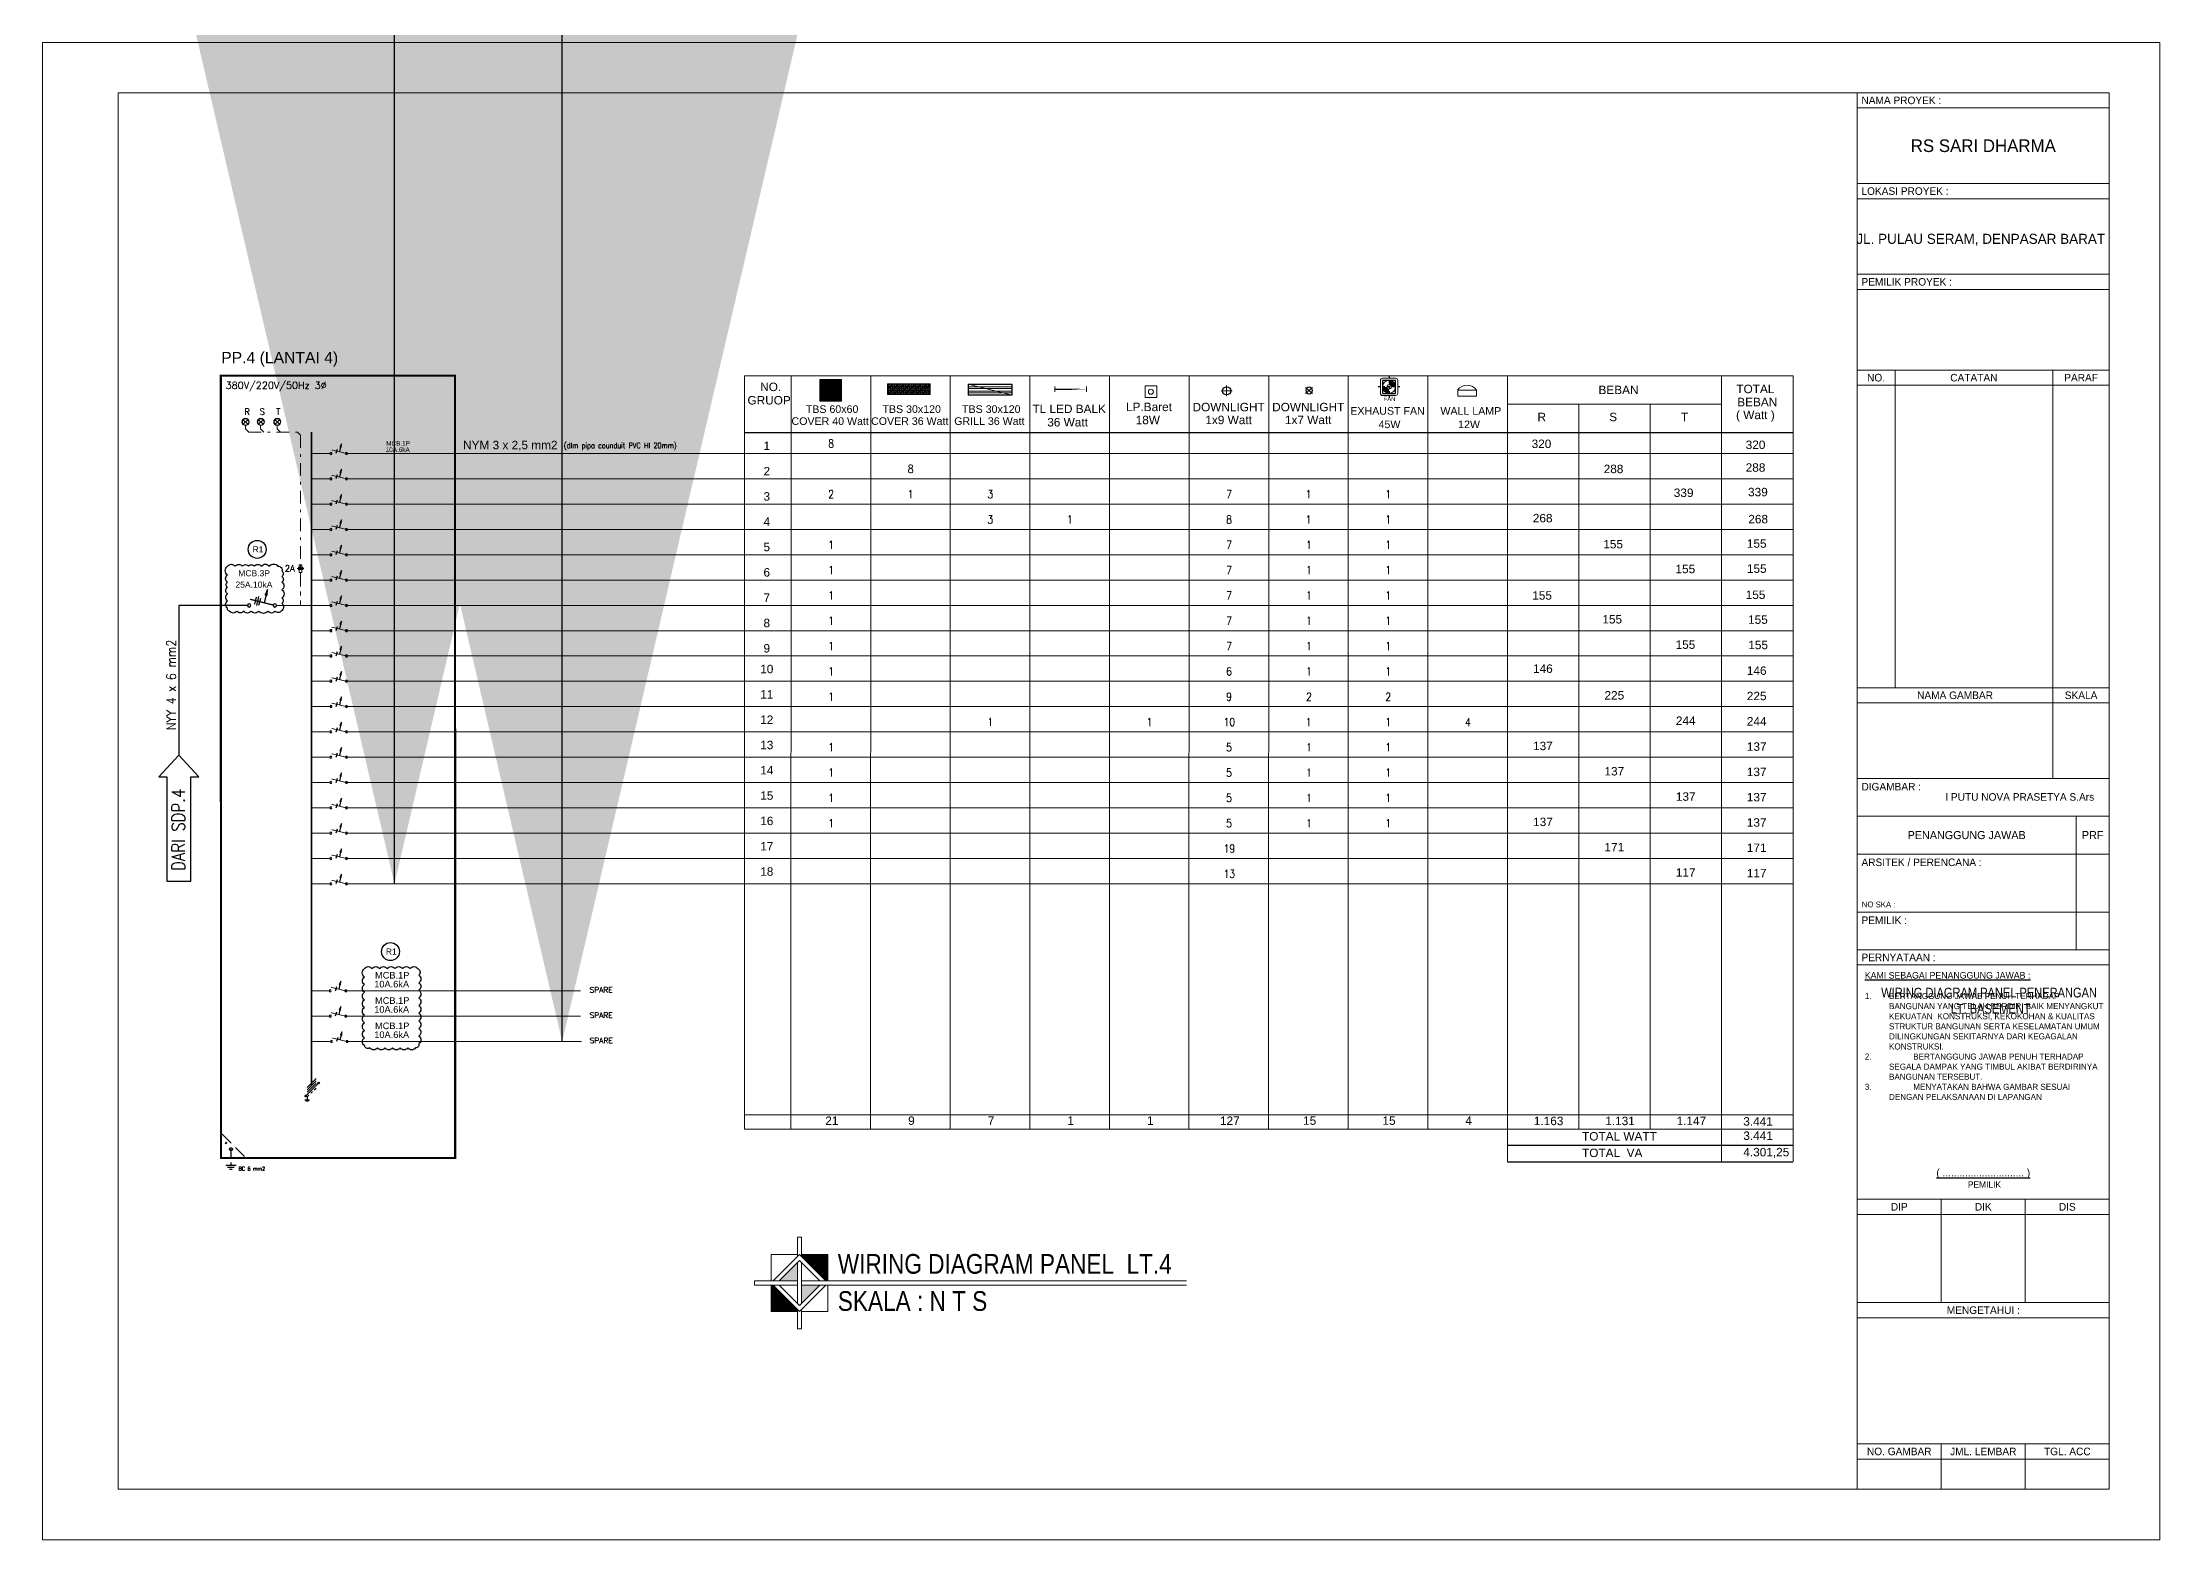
# Model space of a CAD drawing. Header units: inches. Extents: x 31310 to 32350, y 3900 to 5049.
# Drawn here: x 31432 to 31516, y 4681.2 to 4740.6 of the extents above; entities that cross this region are included whole.
import ezdxf
from ezdxf.enums import TextEntityAlignment as Align

# ---------------------------------------------------------------- set-up
doc = ezdxf.new("R2010")
doc.units = ezdxf.units.IN
doc.header["$MEASUREMENT"] = 0
for name, pattern in [('DASHDOT', [1, 0.5, -0.25, 0, -0.25]), ('DASHDOT2', [0.5, 0.25, -0.125, 0, -0.125]), ('HIDDEN', [0.375, 0.25, -0.125]), ('PHANTOM', [2.5, 1.25, -0.25, 0.25, -0.25, 0.25, -0.25])]:
    doc.linetypes.add(name, pattern=pattern)
doc.layers.add('-KLAMP', color=7, linetype='HIDDEN', lineweight=30, true_color=0x0a0aff)
doc.layers.add('-LAMP', color=7, linetype='Continuous', lineweight=18, true_color=0xff0a0a)
for name, color, linetype in [('-LINE', 1, 'Continuous'), ('-TXT', 7, 'Continuous'), ('BANTU', 7, 'Continuous'), ('COMP', 9, 'Continuous'), ('dg', 8, 'Continuous'), ('DIM', 1, 'Continuous'), ('KBL1', 4, 'Continuous'), ('KBL2', 200, 'Continuous'), ('LL', 6, 'Continuous'), ('PNL', 5, 'Continuous'), ('TEXTKOP', 7, 'Continuous'), ('TXT-ME', 7, 'Continuous')]:
    doc.layers.add(name, color=color, linetype=linetype)
for name, color, linetype, lineweight in [('A-FURN-EQPM', 177, 'Continuous', 0), ('garis elektrikal', 7, 'DASHDOT2', 25), ('Garis tebal', 30, 'Continuous', 0), ('US 0 Sanitair', 9, 'Continuous', 0), ('US-Elevation', 9, 'Continuous', 5), ('US-Text', 42, 'Continuous', 5)]:
    doc.layers.add(name, color=color, linetype=linetype, lineweight=lineweight)
doc.layers.add('KB FRC', color=7, linetype='Continuous', true_color=0xf2180d)
doc.layers.add('LAMPU', color=7, linetype='Continuous', true_color=0xff05ff)
doc.styles.add('1 100', font='GOTHIC.TTF')
doc.styles.add('1 200', font='GOTHIC.TTF', dxfattribs={"height": 300})
doc.styles.add('Arial Narrow', font='ARIALN.TTF')
doc.styles.add('Grap', font='')
doc.styles.add('HF-SM', font='SIMPLEX.SHX', dxfattribs={"width": 0.9, "height": 2.5})
doc.styles.add('RS', font='ROMANS.SHX', dxfattribs={"width": 0.8})
doc.styles.add('S4', font='arial.ttf', dxfattribs={"height": 2.7})
doc.styles.add('SAS2', font='arial.ttf', dxfattribs={"height": 4})
doc.styles.add('TXT', font='romans.shx', dxfattribs={"width": 0.85, "height": 0.25})
doc.styles.get('Grap').set_extended_font_data('Graphite Light')
doc.dimstyles.new('dim200', dxfattribs={"dimscale": 2, "dimtxt": 0.17, "dimasz": 0.12, "dimexe": 0.15, "dimexo": 0.1, "dimgap": 0.06, "dimtad": 1, "dimdec": 1, "dimlfac": 100, "dimzin": 12, "dimdsep": 46, "dimtxsty": 'Grap', "dimblk": 'ar1', "dimcen": 0.09, "dimclrd": 243, "dimclre": 243, "dimclrt": 256, "dimadec": 0, "dimazin": 0, "dimtfac": 1, "dimtdec": 1, "dimtix": 1, "dimtmove": 0, "dimatfit": 3, "dimldrblk": 'ar2', "dimfxl": 1, "dimtolj": 1, "dimtzin": 0, "dimarcsym": 0})

# ---------------------------------------------------------------- blocks, each defined once
blk = doc.blocks.new('A$C5E321F3B')
at = {"layer": 'BANTU'}
for p, q in [((0.65, 3.89), (3.08, 6.32)), ((0, 0.54), (1.29, 0.54)), ((0.22, 0.36), (1.08, 0.36)), ((0.37, 1.68), (3.66, 4.97)), ((0.43, 0.18), (0.86, 0.18)), ((0.65, 3.25), (3.08, 5.68)), ((0.65, 2.6), (3.08, 5.03)), ((0.65, 0.18), (0.65, 0))]:
    blk.add_line(p, q, dxfattribs=at)
at = {"layer": 'BANTU', "linetype": 'HIDDEN'}
for q in [(3.08, 3.74), (0.65, 0.54)]:
    blk.add_line((0.65, 1.31), q, dxfattribs=at)
at = {"layer": 'BANTU'}
for centre in [(0.22, 1.53), (3.81, 5.12)]:
    blk.add_circle(centre, 0.215, dxfattribs=at)
blk = doc.blocks.new('-DL PLC 2x11W')
at = {"layer": '-LAMP'}
for p, q in [((-0.168, 0), (0.168, 0)), ((0, 0.168), (0, -0.168))]:
    blk.add_line(p, q, dxfattribs=at)
at = {"layer": 'LAMPU', "lineweight": 30}
blk.add_circle((0, 0), 0.128, dxfattribs=at)
blk = doc.blocks.new('-DL PLC 1x11W')
at = {"layer": '-LAMP'}
for p, q in [((0.108, 0.096), (-0.108, -0.095)), ((-0.108, 0.095), (0.108, -0.096))]:
    blk.add_line(p, q, dxfattribs=at)
at = {"layer": 'LAMPU', "lineweight": 30}
blk.add_circle((0, 0), 0.104, dxfattribs=at)
blk = doc.blocks.new('-BARET 18W')
at = {"layer": '-LAMP', "ltscale": 0.5}
blk.add_lwpolyline([(-0.18, 0.18), (0.18, 0.18), (0.18, -0.18), (-0.18, -0.18)], close=True, dxfattribs=at)
blk.add_circle((0, 0), 0.0768, dxfattribs=at)
blk = doc.blocks.new('fann')
at = {"layer": 'garis elektrikal'}
h = blk.add_hatch(color=251, dxfattribs=at)
h.paths.add_polyline_path([(86746, 557120), (86821, 557120, 0.414214), (86708, 557232), (86708, 557157, -0.414214)])
h.paths.add_polyline_path([(86671, 557120), (86596, 557120, 0.414214), (86708, 557007), (86708, 557082, -0.414214)])
for p, q in [((86896, 557120), (86521, 557120)), ((86708, 557307), (86708, 556932))]:
    blk.add_line(p, q, dxfattribs=at)
at = {"layer": 'Garis tebal', "color": 3}
blk.add_lwpolyline([(86596, 556970), (86821, 556970, 0.414214), (86858, 557007), (86858, 557232, 0.414214), (86821, 557270), (86596, 557270, 0.414214), (86558, 557232), (86558, 557007, 0.414214)], format="xyb", close=True, dxfattribs=at)
at = {"layer": 'Garis tebal', "color": 251, "lineweight": -2}
blk.add_lwpolyline([(86596, 557007), (86821, 557007), (86821, 557232), (86596, 557232)], close=True, dxfattribs=at)
at = {"layer": 'Garis tebal', "color": 1}
for radius in [112, 37.5]:
    blk.add_circle((86708, 557120), radius, dxfattribs=at)
at = {"insert": (86616, 556950), "char_height": 75, "width": 84.59, "attachment_point": 1, "style": 'RS'}
blk.add_mtext('{\\fBankGothic Lt BT|b0|i0|c0|p34;\\C3;FAN}', dxfattribs=at)
blk = doc.blocks.new('-TL 1x36W BALK')
at = {"layer": '-LAMP', "ltscale": 0.5}
for p, q in [((-0.48, -0.08), (-0.48, 0.08)), ((0.48, -0.08), (0.48, 0.08))]:
    blk.add_line(p, q, dxfattribs=at)
at = {"layer": '-LAMP', "ltscale": 0.5, "const_width": 0.04}
blk.add_lwpolyline([(0.48, 0), (-0.48, 0)], close=True, dxfattribs=at)
blk = doc.blocks.new('ar1')
at = {"color": 251, "ltscale": 0.13}
for p, q in [((0, 1.05949), (0, -1.05949)), ((1.05949, 0), (-1.05949, 0))]:
    blk.add_line(p, q, dxfattribs=at)
at = {"color": 5, "ltscale": 0.13}
blk.add_line((-0.50051, -0.50051), (0.50051, 0.50051), dxfattribs=at)
blk = doc.blocks.new('ar2')
at = {"layer": 'dg', "color": 251, "ltscale": 0.13}
for points in [[(-0.91175, 0), (-1.07564, 0.25133), (0, 0)], [(-0.91175, 0), (-1.07564, -0.25133), (0, 0)]]:
    blk.add_solid(points, dxfattribs=at)
at = {"layer": 'DIM', "color": 251, "ltscale": 0.13}
blk.add_line((0, 0), (-1.29079, 0), dxfattribs=at)
blk = doc.blocks.new('_ClosedBlank')
at = {"color": 0, "linetype": 'ByBlock', "lineweight": -2}
for p, q in [((-1, 0.17), (0, 0)), ((-1, 0.17), (-1, -0.17)), ((0, 0), (-1, -0.17))]:
    blk.add_line(p, q, dxfattribs=at)
blk = doc.blocks.new('-mcb1p')
at = {"layer": '-LINE', "color": 7}
blk.add_line((0.52, 0.01), (0.46, 0.22), dxfattribs=at)
at = {"layer": '-LINE', "color": 2, "const_width": 0.04}
blk.add_lwpolyline([(0.05, 0.01), (0.76, 0.18)], dxfattribs=at)
at = {"layer": '-LINE', "color": 7}
blk.add_lwpolyline([(0.3, 0.32), (0.36, 0.09)], dxfattribs=at)
at = {"layer": '-LINE', "color": 2}
for centre in [(0, 0), (0.79, 0)]:
    blk.add_circle(centre, 0.05, dxfattribs=at)
at = {"layer": '-LINE', "color": 7, "xscale": 0.1800000000000017, "yscale": 0.1800000000000017, "zscale": 0.1800000000000017, "rotation": 103.89650610379}
blk.add_blockref('_ClosedBlank', (0.26, 0.49), dxfattribs=at)
blk = doc.blocks.new('-mcb3p')
at = {"layer": '-LINE', "color": 7}
for p, q in [((0.485, 0.007), (0.434, 0.215)), ((0.556, -0.004), (0.487, 0.275)), ((0.614, 0.038), (0.563, 0.247))]:
    blk.add_line(p, q, dxfattribs=at)
at = {"layer": '-LINE', "color": 2, "const_width": 0.04}
blk.add_lwpolyline([(0.049, 0.01), (0.755, 0.185)], dxfattribs=at)
at = {"layer": '-LINE', "color": 7}
blk.add_lwpolyline([(0.269, 0.31), (0.326, 0.079)], dxfattribs=at)
at = {"layer": '-LINE', "color": 2}
for centre in [(0, 0), (0.787, 0)]:
    blk.add_circle(centre, 0.05, dxfattribs=at)
at = {"layer": '-LINE', "color": 7, "xscale": 0.1800000000000017, "yscale": 0.1800000000000017, "zscale": 0.1800000000000017, "rotation": 103.8965061037899}
blk.add_blockref('_ClosedBlank', (0.226, 0.485), dxfattribs=at)
blk = doc.blocks.new('REGWH')
at = {"layer": '-KLAMP', "linetype": 'ByBlock'}
h = blk.add_hatch(dxfattribs=at)
h.set_pattern_fill('ANSI31', color=256, scale=0.3)
h.set_pattern_definition([(45, (-63.111977, -965.23732), (-0.0265165043, 0.0265165043), [])])
h.paths.add_polyline_path([(-0.812, 0.998), (0.37, 0.998), (0.37, 0.717), (-0.812, 0.717)])
at = {"layer": '-LAMP'}
for p, q in [((-0.821, 1.008), (0.379, 1.008)), ((-0.821, 1.008), (-0.821, 0.708)), ((-0.821, 0.708), (0.379, 0.708)), ((-0.812, 0.998), (0.37, 0.998)), ((-0.812, 0.717), (-0.812, 0.998)), ((-0.812, 0.934), (0.37, 0.934)), ((-0.812, 0.887), (0.37, 0.887)), ((-0.812, 0.82), (0.37, 0.82)), ((-0.812, 0.773), (0.37, 0.773)), ((0.37, 0.717), (-0.812, 0.717)), ((0.37, 0.998), (0.37, 0.717)), ((0.379, 1.008), (0.379, 0.708))]:
    blk.add_line(p, q, dxfattribs=at)
blk = doc.blocks.new('TEHHW')
at = {"layer": '-LAMP'}
for p, q in [((-0.87, 0.535, 0), (0.33, 0.535, 0)), ((-0.87, 0.535, 0), (-0.87, 0.235, 0)), ((-0.87, 0.235, 0), (0.33, 0.235, 0)), ((-0.861, 0.526, 0), (0.32, 0.526, 0)), ((-0.861, 0.245, 0), (-0.861, 0.526, 0)), ((-0.861, 0.462, 0), (0.32, 0.462, 0)), ((-0.861, 0.415, 0), (0.32, 0.415, 0)), ((-0.861, 0.348, 0), (0.32, 0.348, 0)), ((-0.861, 0.301, 0), (0.32, 0.301, 0)), ((0.32, 0.245, 0), (-0.861, 0.245, 0)), ((0.32, 0.526, 0), (0.32, 0.245, 0)), ((0.33, 0.535, 0), (0.33, 0.235, 0))]:
    blk.add_line(p, q, dxfattribs=at)
blk.add_line((-0.87, 0.535, 0), (0.33, 0.235, 0))
blk = doc.blocks.new('LED PANEL')
at = {"layer": '-LAMP', "ltscale": 0.02}
h = blk.add_hatch(dxfattribs=at)
h.set_pattern_fill('ANSI31', color=256, scale=146.341125, style=0)
h.set_pattern_definition([(45, (-4744.29, 79197.612), (-12.93485, 12.93485), [])])
h.paths.add_polyline_path([(-4164, 79778), (-4744, 79778), (-4744, 79198), (-4164, 79198)])
at = {"layer": '-LAMP'}
for p, q in [((-4754, 79788), (-4154, 79788)), ((-4754, 79788), (-4754, 79188)), ((-4154, 79788), (-4154, 79188)), ((-4754, 79188), (-4154, 79188))]:
    blk.add_line(p, q, dxfattribs=at)
blk.add_lwpolyline([(-4744, 79778), (-4164, 79778), (-4164, 79198), (-4744, 79198)], close=True, dxfattribs=at)
at = {"color": 1}
blk.add_line((-4754, 79788), (-4154, 79188), dxfattribs=at)
blk = doc.blocks.new('EGSEHS')
at = {"layer": '-LAMP'}
for p, q in [((-0.432, 0.347), (-0.432, 0.23)), ((-0.08, 0.345), (-0.432, 0.347)), ((-0.432, 0.23), (-0.08, 0.23)), ((-0.08, 0.23), (-0.08, 0.345))]:
    blk.add_line(p, q, dxfattribs=at)
blk.add_arc((-0.256, 0.348), 0.212, 213.6098, 326.3902, dxfattribs=at)
blk = doc.blocks.new('erthrhhrthre')
for p, q in [((-229.5, 130.04), (-229.5, 40.94)), ((-103.5, 130.04), (-229.5, 130.04)), ((-103.5, 40.94), (-103.5, 130.04)), ((-121.5, 121.64), (-106.5, 121.64)), ((-121.5, 116.24), (-106.5, 116.24)), ((-121.5, 110.54), (-106.5, 110.54)), ((-121.5, 91.64), (-106.5, 91.64)), ((-121.5, 86.24), (-106.5, 86.24)), ((-121.5, 83.99), (-106.5, 83.99)), ((-121.5, 76.04), (-106.5, 76.04)), ((-121.5, 61.2), (-106.5, 61.2)), ((-121.5, 55.05), (-106.5, 55.05)), ((-121.5, 46.64), (-106.5, 46.64)), ((-229.5, 40.94), (-103.5, 40.94))]:
    blk.add_line(p, q)
at = {"color": 5}
for p, q in [((-225, 127.04), (-225, 43.94)), ((-106.5, 127.04), (-225, 127.04)), ((-121.5, 43.94), (-121.5, 127.04)), ((-106.5, 43.94), (-106.5, 127.04)), ((-225, 43.94), (-106.5, 43.94))]:
    blk.add_line(p, q, dxfattribs=at)
at = {"ltscale": 8}
for p, q in [((-121.5, 126.14), (-106.5, 126.14)), ((-121.5, 120.74), (-106.5, 120.74)), ((-121.5, 115.34), (-106.5, 115.34)), ((-121.5, 109.64), (-106.5, 109.64)), ((-119.25, 91.64), (-119.25, 110.54)), ((-109.86, 86.24), (-109.86, 110.54)), ((-121.5, 90.74), (-106.5, 90.74)), ((-108.47, 83.99), (-108.47, 76.04)), ((-121.5, 81.74), (-106.5, 81.74)), ((-121.5, 78.29), (-106.5, 78.29)), ((-121.5, 75.14), (-106.5, 75.14)), ((-116.5, 61.2), (-116.5, 55.05)), ((-111.5, 61.2), (-111.5, 55.05)), ((-121.5, 60.3), (-106.5, 60.3)), ((-121.5, 54.15), (-106.5, 54.15)), ((-121.5, 45.74), (-106.5, 45.74))]:
    blk.add_line(p, q, dxfattribs=at)
at = {"ltscale": 5}
for p, q in [((-116.5, 43.94), (-116.5, 46.64)), ((-111.5, 43.94), (-111.5, 46.64))]:
    blk.add_line(p, q, dxfattribs=at)
at = {"layer": 'A-FURN-EQPM', "color": 0, "linetype": 'ByBlock', "lineweight": -2, "ltscale": 0.25}
blk.add_lwpolyline([(-229.5, 40.94), (-103.5, 40.94), (-103.5, 130.04), (-229.5, 130.04)], close=True, dxfattribs=at)
at = {"layer": 'TEXTKOP', "style": '1 100'}
for s, height, p in [('NAMA PROYEK :', 0.45, (-121.25, 126.59)), ('LOKASI PROYEK :', 0.45, (-121.25, 121.19)), ('PEMILIK PROYEK :', 0.45, (-121.25, 115.79)), ('DIGAMBAR :', 0.45, (-121.25, 85.75)), ('I PUTU NOVA PRASETYA S.Ars', 0.45, (-116.26, 85.14)), ('ARSITEK / PERENCANA :', 0.45, (-121.25, 81.25)), ('NO SKA :', 0.346, (-121.23, 78.74)), ('PEMILIK :', 0.45, (-121.25, 77.8)), ('PERNYATAAN :', 0.45, (-121.25, 75.59))]:
    blk.add_text(s, height=height, dxfattribs=at).set_placement(p, align=Align.MIDDLE_LEFT)
at = {"layer": 'TEXTKOP', "style": '1 100', "oblique": 0}
for s, height, p in [('RS SARI DHARMA', 0.75, (-114, 123.89)), ('JL. PULAU SERAM, DENPASAR BARAT ', 0.6, (-114.04, 118.35))]:
    blk.add_text(s, height=height, rotation=359.9915, dxfattribs=at).set_placement(p, align=Align.MIDDLE_CENTER)
at = {"layer": 'TEXTKOP', "style": '1 100'}
for s, height, p in [('NO.', 0.45, (-120.38, 110.09)), ('CATATAN', 0.45, (-114.56, 110.09)), ('PARAF', 0.45, (-108.18, 110.09)), ('NAMA GAMBAR', 0.45, (-115.68, 91.19)), ('SKALA', 0.45, (-108.18, 91.19)), ('PENANGGUNG JAWAB', 0.48, (-114.99, 82.87)), ('PRF', 0.48, (-107.49, 82.87)), ('MENGETAHUI :', 0.45, (-114, 54.6)), ('NO. GAMBAR', 0.45, (-119, 46.19)), ('JML. LEMBAR', 0.45, (-114, 46.19)), ('TGL. ACC', 0.45, (-109, 46.19))]:
    blk.add_text(s, height=height, dxfattribs=at).set_placement(p, align=Align.MIDDLE_CENTER)
for s, p in [('DIP', (-119, 60.75)), ('DIK', (-114, 60.75)), ('DIS', (-109, 60.75))]:
    blk.add_text(s, height=0.45, dxfattribs=at).set_placement(p, align=Align.MIDDLE)
at = {"layer": 'TEXTKOP', "ltscale": 5, "style": '1 200'}
for s, insert, char_height, width, attachment_point in [('{\\H1.083x;\\LKAMI SEBAGAI PENANGGUNG JAWAB :\\P\\H0.9234x;\\P\\pxt4;}1. ^IBERTANGGUNG JAWAB PENUH TERHADAP  ^I^IBANGUNAN YANG TELAH BERDIRI BAIK MENYANGKUT ^IKEKUATAN ^IKONSTRUKSI, KEKOKOHAN & KUALITAS ^ISTRUKTUR BANGUNAN SERTA KESELAMATAN UMUM ^IDILINGKUNGAN SEKITARNYA DARI KEGAGALAN ^IKONSTRUKSI.\\P\\pi-4,l4,t8;2.^IBERTANGGUNG JAWAB PENUH TERHADAP SEGALA DAMPAK YANG TIMBUL AKIBAT BERDIRINYA BANGUNAN TERSEBUT.\\P3.^IMENYATAKAN BAHWA GAMBAR SESUAI DENGAN PELAKSANAAN DI LAPANGAN', (-121.05, 74.72), 0.36, 14.2351, 1), ('{\\L( ............................. )\\P\\H0.8333x;\\l PEMILIK}', (-114, 63.01), 0.45, 15, 2)]:
    blk.add_mtext(s, dxfattribs=dict(at, insert=insert, char_height=char_height, width=width, attachment_point=attachment_point))

msp = doc.modelspace()

# ---------------------------------------------------------------- hatches: boundary and pattern name
at = {"layer": 'US-Text', "ltscale": 5}
for points in [[(31462.124, 4692.532), (31462.124, 4692.447), (31463.084, 4691.488), (31463.169, 4691.488), (31463.169, 4692.532)], [(31460.995, 4691.317), (31460.909, 4691.317), (31460.909, 4690.273), (31461.954, 4690.273), (31461.954, 4690.358)]]:
    msp.add_hatch(color=256, dxfattribs=at).paths.add_polyline_path(points)
h = msp.add_hatch(color=256, dxfattribs=at)
h.paths.add_polyline_path([(31461.954, 4691.488), (31461.954, 4692.206), (31461.236, 4691.488)])
h.paths.add_polyline_path([(31462.843, 4691.317), (31462.124, 4691.317), (31462.124, 4690.599)])

# ---------------------------------------------------------------- linework, layer by layer
at = {"layer": '-LINE'}
for p, q in [((31440.18, 4718.286), (31437.415, 4718.286)), ((31437.415, 4718.286), (31437.415, 4712.342))]:
    msp.add_line(p, q, dxfattribs=at)
at = {"layer": '-LINE', "color": 8, "linetype": 'HIDDEN', "ltscale": 2}
msp.add_line((31440.021, 4696.426), (31439.088, 4697.361), dxfattribs=at)
at = {"layer": '-LINE', "color": 7, "linetype": 'DASHDOT', "ltscale": 0.7}
msp.add_line((31439.484, 4696.711), (31439.484, 4696.075), dxfattribs=at)
at = {"layer": '-LINE', "color": 7}
for p, q in [((31439.285, 4696.075), (31439.683, 4696.075)), ((31439.34, 4695.998), (31439.615, 4695.998)), ((31439.427, 4695.919), (31439.535, 4695.919))]:
    msp.add_line(p, q, dxfattribs=at)
at = {"layer": '-LINE', "color": 7, "linetype": 'DASHDOT', "ltscale": 0.7}
msp.add_circle((31439.484, 4696.711), 0.0559, dxfattribs=at)
at = {"layer": 'BANTU', "linetype": 'Continuous', "lineweight": 0}
for p, q in [((31459.863, 4727.395), (31459.859, 4697.5)), ((31501.46, 4727.389), (31459.863, 4727.395)), ((31461.705, 4727.395), (31461.701, 4697.5)), ((31464.863, 4727.394), (31464.859, 4697.5)), ((31468.021, 4727.395), (31468.016, 4697.5)), ((31471.178, 4727.395), (31471.174, 4697.5)), ((31474.336, 4727.395), (31474.332, 4697.5)), ((31477.494, 4727.394), (31477.49, 4697.5)), ((31480.652, 4727.395), (31480.647, 4697.5)), ((31480.652, 4727.395), (31480.647, 4697.5)), ((31483.809, 4727.395), (31483.805, 4697.5)), ((31486.967, 4727.394), (31486.963, 4697.5)), ((31490.125, 4727.394), (31490.121, 4696.206)), ((31490.125, 4727.394), (31490.121, 4696.206)), ((31490.125, 4727.394), (31490.121, 4696.869)), ((31490.125, 4727.394), (31490.121, 4696.869)), ((31490.125, 4727.393), (31490.121, 4696.869)), ((31490.125, 4727.392), (31490.121, 4696.869)), ((31490.125, 4727.394), (31490.125, 4696.206)), ((31490.125, 4727.393), (31490.125, 4696.206)), ((31498.622, 4727.395), (31498.618, 4696.206)), ((31501.46, 4727.395), (31501.454, 4696.206)), ((31492.959, 4726.265), (31492.959, 4697.5)), ((31495.791, 4726.265), (31495.791, 4697.5)), ((31442.683, 4724.312), (31443.414, 4724.312)), ((31444.019, 4724.312), (31459.863, 4724.312)), ((31459.863, 4724.312), (31501.46, 4724.312)), ((31442.683, 4723.308), (31443.414, 4723.308)), ((31444.019, 4723.308), (31459.863, 4723.308)), ((31459.863, 4723.308), (31501.459, 4723.307)), ((31442.683, 4722.303), (31443.414, 4722.303)), ((31444.019, 4722.303), (31459.863, 4722.303)), ((31459.863, 4722.303), (31501.459, 4722.303)), ((31442.683, 4721.299), (31443.414, 4721.299)), ((31444.019, 4721.299), (31459.863, 4721.299)), ((31459.863, 4721.299), (31501.459, 4721.299)), ((31442.683, 4720.295), (31443.414, 4720.295)), ((31444.019, 4720.295), (31459.863, 4720.295)), ((31459.863, 4720.295), (31501.459, 4720.295)), ((31442.683, 4719.291), (31443.414, 4719.291)), ((31444.019, 4719.291), (31459.863, 4719.291)), ((31459.863, 4719.291), (31501.459, 4719.29)), ((31442.683, 4718.286), (31443.413, 4718.286)), ((31444.019, 4718.286), (31459.863, 4718.286)), ((31459.863, 4718.286), (31501.458, 4718.286)), ((31442.683, 4717.282), (31443.413, 4717.282)), ((31444.019, 4717.282), (31459.863, 4717.282)), ((31459.863, 4717.282), (31501.458, 4717.282)), ((31442.683, 4716.278), (31443.413, 4716.278)), ((31444.019, 4716.278), (31459.863, 4716.278)), ((31459.863, 4716.278), (31501.458, 4716.278)), ((31442.683, 4715.274), (31443.413, 4715.274)), ((31444.019, 4715.274), (31459.863, 4715.274)), ((31459.863, 4715.274), (31501.458, 4715.273)), ((31442.684, 4714.269), (31443.415, 4714.269)), ((31444.02, 4714.269), (31459.864, 4714.269)), ((31459.864, 4714.269), (31501.458, 4714.269)), ((31442.683, 4713.265), (31443.413, 4713.265)), ((31444.019, 4713.265), (31459.862, 4713.265)), ((31459.862, 4713.265), (31501.457, 4713.265)), ((31442.683, 4712.261), (31443.413, 4712.261)), ((31444.019, 4712.261), (31459.862, 4712.261)), ((31459.862, 4712.261), (31501.457, 4712.261)), ((31442.683, 4711.257), (31443.413, 4711.257)), ((31444.019, 4711.257), (31459.862, 4711.257)), ((31459.862, 4711.257), (31501.457, 4711.256)), ((31442.683, 4710.252), (31443.413, 4710.252)), ((31444.019, 4710.252), (31459.862, 4710.252)), ((31459.862, 4710.252), (31501.457, 4710.252)), ((31442.683, 4709.248), (31443.413, 4709.248)), ((31444.019, 4709.248), (31459.862, 4709.248)), ((31459.862, 4709.248), (31501.456, 4709.248)), ((31442.683, 4708.244), (31443.413, 4708.244)), ((31444.019, 4708.244), (31459.862, 4708.244)), ((31459.862, 4708.244), (31501.456, 4708.244)), ((31442.683, 4707.24), (31443.413, 4707.24)), ((31444.019, 4707.24), (31459.862, 4707.24)), ((31459.862, 4707.24), (31501.456, 4707.24)), ((31443.992, 4702.992), (31453.348, 4702.992)), ((31443.992, 4701.988), (31453.348, 4701.988)), ((31444.04, 4700.984), (31453.396, 4700.984)), ((31501.451, 4697.5), (31459.858, 4697.5))]:
    msp.add_line(p, q, dxfattribs=at)
at = {"layer": 'BANTU', "color": 4, "linetype": 'Continuous', "lineweight": 0}
msp.add_line((31439.319, 4696.991), (31439.259, 4696.931), dxfattribs=at)
at = {"layer": 'BANTU', "linetype": 'Continuous', "lineweight": 0}
for points in [[(31490.127, 4726.265), (31498.622, 4726.265)], [(31501.452, 4698.073), (31459.853, 4698.073)]]:
    msp.add_lwpolyline(points, dxfattribs=at)
at = {"layer": 'BANTU', "linetype": 'Continuous', "lineweight": 0, "const_width": 0.0513}
for points in [[(31459.863, 4725.141), (31501.46, 4725.14)], [(31490.121, 4696.869), (31501.456, 4696.869)], [(31490.121, 4696.206), (31501.456, 4696.206)]]:
    msp.add_lwpolyline(points, dxfattribs=at)
at = {"layer": 'BANTU', "color": 4, "linetype": 'Continuous', "lineweight": 0}
msp.add_circle((31439.291, 4696.963), 0.0233, dxfattribs=at)
at = {"layer": 'COMP', "color": 9, "lineweight": 0}
for p, q in [((31442.301, 4719.894), (31442.188, 4719.894)), ((31442.188, 4719.894), (31442.188, 4719.589)), ((31442.188, 4719.589), (31442.301, 4719.589)), ((31442.301, 4719.894), (31442.301, 4719.589))]:
    msp.add_line(p, q, dxfattribs=at)
for points in [[(31442.379, 4719.748), (31442.11, 4719.748)], [(31442.144, 4719.782), (31442.345, 4719.782)], [(31442.144, 4719.715), (31442.345, 4719.715)]]:
    msp.add_lwpolyline(points, dxfattribs=at)
at = {"layer": 'KB FRC', "color": 2, "elevation": 0}
for points in [[(31439.346, 4719.838, -0.520567), (31439.653, 4719.838, -0.520567), (31439.934, 4719.838, -0.520567), (31440.183, 4719.838, -0.520567), (31440.408, 4719.838, -0.520567), (31440.684, 4719.838, -0.520567), (31441.007, 4719.838, -0.520567), (31441.348, 4719.838, -0.520567), (31441.506, 4719.644, -0.520567), (31441.506, 4719.431, -0.520567), (31441.506, 4719.213, -0.520567), (31441.506, 4718.908, -0.520567), (31441.506, 4718.575, -0.520567), (31441.506, 4718.37, -0.520567), (31441.473, 4718.058, -0.520567), (31441.243, 4718.058, -0.520567), (31440.941, 4718.058, -0.520567), (31440.594, 4718.058, -0.520567), (31440.286, 4718.058, -0.520567), (31439.986, 4718.058, -0.520567), (31439.717, 4718.058, -0.520567), (31439.429, 4718.058, -0.520567), (31439.346, 4718.178, -0.520567), (31439.346, 4718.469, -0.520567), (31439.346, 4718.743, -0.520567), (31439.346, 4719.002, -0.520567), (31439.346, 4719.197, -0.520567), (31439.346, 4719.495, -0.520567)], [(31444.777, 4703.875, -0.520567), (31445.08, 4703.875, -0.520567), (31445.382, 4703.875, -0.520567), (31445.684, 4703.875, -0.520567), (31445.986, 4703.875, -0.520567), (31446.288, 4703.875, -0.520567), (31446.59, 4703.875, -0.520567), (31446.892, 4703.875, -0.520567), (31446.938, 4703.618, -0.520567), (31446.938, 4703.316, -0.520567), (31446.938, 4703.014, -0.520567), (31446.938, 4702.712, -0.520567), (31446.938, 4702.41, -0.520567), (31446.938, 4702.108, -0.520567), (31446.938, 4701.806, -0.520567), (31446.938, 4701.504, -0.520567), (31446.938, 4701.202, -0.520567), (31446.938, 4700.899, -0.520567), (31446.802, 4700.732, -0.520567), (31446.5, 4700.732, -0.520567), (31446.198, 4700.732, -0.520567), (31445.896, 4700.732, -0.520567), (31445.594, 4700.732, -0.520567), (31445.292, 4700.732, -0.520567), (31444.99, 4700.732, -0.520567), (31444.777, 4700.822, -0.520567), (31444.777, 4701.124, -0.520567), (31444.777, 4701.426, -0.520567), (31444.777, 4701.728, -0.520567), (31444.777, 4702.03, -0.520567), (31444.777, 4702.332, -0.520567), (31444.777, 4702.634, -0.520567), (31444.777, 4702.937, -0.520567), (31444.777, 4703.239, -0.520567), (31444.777, 4703.541, -0.520567)]]:
    msp.add_lwpolyline(points, format="xyb", close=True, dxfattribs=at)
at = {"layer": 'KB FRC', "color": 2}
for centre in [(31440.523, 4720.508), (31445.812, 4704.552, 0)]:
    msp.add_circle(centre, 0.357, dxfattribs=at)
at = {"layer": 'KBL1', "color": 4, "linetype": 'DASHDOT', "lineweight": 0}
for p, q in [((31440.06, 4725.428), (31440.06, 4725.286)), ((31440.187, 4725.159), (31440.06, 4725.286)), ((31440.187, 4725.159), (31442.118, 4725.159)), ((31440.657, 4725.43), (31440.657, 4725.286)), ((31440.784, 4725.159), (31440.657, 4725.286)), ((31441.316, 4725.43), (31441.316, 4725.286)), ((31441.443, 4725.159), (31441.316, 4725.286)), ((31442.245, 4725.032), (31442.118, 4725.159)), ((31442.245, 4725.032), (31442.245, 4718.286)), ((31442.245, 4719.581), (31442.245, 4718.286))]:
    msp.add_line(p, q, dxfattribs=at)
at = {"layer": 'KBL1', "color": 4, "linetype": 'Continuous', "lineweight": 0}
for p, q in [((31442.656, 4702.992), (31443.387, 4702.992)), ((31442.656, 4701.988), (31443.387, 4701.988)), ((31442.704, 4700.984), (31443.434, 4700.984))]:
    msp.add_line(p, q, dxfattribs=at)
at = {"layer": 'KBL2', "linetype": 'Continuous', "lineweight": 0}
msp.add_line((31442.683, 4718.286), (31441.292, 4718.286), dxfattribs=at)
at = {"layer": 'KBL2', "linetype": 'Continuous', "lineweight": 0, "const_width": 0.0665}
msp.add_lwpolyline([(31442.683, 4725.159), (31442.683, 4699.25)], dxfattribs=at)
at = {"layer": 'LAMPU', "color": 9, "lineweight": 0}
for p, q in [((31439.973, 4725.475), (31440.149, 4725.651)), ((31439.973, 4725.651), (31440.149, 4725.475)), ((31440.581, 4725.476), (31440.757, 4725.652)), ((31440.581, 4725.652), (31440.757, 4725.476)), ((31441.233, 4725.476), (31441.41, 4725.652)), ((31441.233, 4725.652), (31441.41, 4725.476))]:
    msp.add_line(p, q, dxfattribs=at)
for centre, radius in [((31440.061, 4725.563), 0.144), ((31440.061, 4725.563), 0.125), ((31440.669, 4725.564), 0.144), ((31440.669, 4725.564), 0.125), ((31441.322, 4725.564), 0.144), ((31441.322, 4725.564), 0.125)]:
    msp.add_circle(centre, radius, dxfattribs=at)
at = {"layer": 'LL', "linetype": 'Continuous'}
msp.add_lwpolyline([(31437.415, 4712.342), (31436.625, 4711.481), (31436.943, 4711.481), (31436.943, 4707.351), (31437.887, 4707.351), (31437.887, 4711.481), (31438.205, 4711.481), (31437.415, 4712.342)], dxfattribs=at)
at = {"layer": 'PNL', "color": 7, "linetype": 'PHANTOM', "lineweight": 0, "ltscale": 0.9, "const_width": 0.0849}
msp.add_lwpolyline([(31439.079, 4727.395), (31448.371, 4727.395), (31448.38, 4696.36), (31439.088, 4696.36)], close=True, dxfattribs=at)
at = {"layer": 'US-Text', "ltscale": 5}
for p, q in [((31461.954, 4692.447), (31461.954, 4693.224)), ((31462.124, 4693.224), (31461.954, 4693.224)), ((31462.124, 4692.447), (31462.124, 4693.224)), ((31461.954, 4692.532), (31460.909, 4692.532)), ((31460.909, 4691.488), (31460.909, 4692.532)), ((31462.124, 4692.532), (31463.169, 4692.532)), ((31463.169, 4691.488), (31463.169, 4692.532)), ((31460.254, 4691.488), (31461.954, 4691.488)), ((31460.254, 4691.488), (31460.254, 4691.317)), ((31461.954, 4690.599), (31461.954, 4692.206)), ((31462.124, 4690.599), (31462.124, 4692.206)), ((31460.254, 4691.317), (31461.954, 4691.317)), ((31460.909, 4691.317), (31460.909, 4690.273)), ((31463.169, 4691.317), (31463.169, 4690.273)), ((31461.954, 4690.273), (31460.909, 4690.273)), ((31461.954, 4689.582), (31461.954, 4690.358)), ((31462.124, 4689.582), (31462.124, 4690.358)), ((31462.124, 4690.273), (31463.169, 4690.273)), ((31462.124, 4689.582), (31461.954, 4689.582))]:
    msp.add_line(p, q, dxfattribs=at)
for points in [[(31460.995, 4691.488), (31462.039, 4692.532), (31463.084, 4691.488)], [(31461.236, 4691.488), (31462.039, 4692.291), (31462.843, 4691.488)], [(31463.084, 4691.317), (31462.039, 4690.273), (31460.995, 4691.317)], [(31462.843, 4691.317), (31462.039, 4690.514), (31461.236, 4691.317)]]:
    msp.add_lwpolyline(points, dxfattribs=at)
at = {"layer": 'US-Text'}
msp.add_lwpolyline([(31477.398, 4691.317), (31462.124, 4691.317), (31462.124, 4691.488), (31477.398, 4691.488)], dxfattribs=at)

# ---------------------------------------------------------------- block references
at = {"layer": '-LAMP'}
for name, p, xscale, yscale, zscale in [('LED PANEL', (31469.598, 4613.936, 0), 0.001420073794218211, 0.001420073794218211, 0.001420073794218211), ('REGWH', (31466.687, 4725.656), 1.411061065500582, 1.411061065500582, 1.411061065500582), ('TEHHW', (31469.993, 4726.278, 0), 1.458820054852296, 1.458820054852296, 1.458820054852296), ('-TL 1x36W BALK', (31472.796, 4726.861, -297.758), 1.30800326667562, 1.30800326667562, 1.30800326667562), ('-BARET 18W', (31475.98, 4726.761), 1.269954958922828, 1.269954958922828, 1.269954958922828), ('-DL PLC 1x11W', (31482.255, 4726.808), -1.269954958922828, 1.269954958922828, 1.269954958922828)]:
    msp.add_blockref(name, p, dxfattribs=dict(at, xscale=xscale, yscale=yscale, zscale=zscale))
at = {"layer": '-LAMP', "rotation": 180}
for name, p, xscale, yscale, zscale in [('-DL PLC 2x11W', (31478.984, 4726.798), 1.269954958922828, 1.269954958922828, 1.269954958922828), ('EGSEHS', (31487.981, 4727.316), 2.116591597441947, 2.116591597441947, 2.116591597441947)]:
    msp.add_blockref(name, p, dxfattribs=dict(at, xscale=xscale, yscale=yscale, zscale=zscale))
at = {"layer": '-LINE', "xscale": -0.7815107439525097, "yscale": 0.7815107439525097, "zscale": 0.7815107439525097, "rotation": 3.415092209024806e-08}
for p in [(31444.068, 4724.312), (31444.068, 4723.308), (31444.068, 4722.303), (31444.068, 4721.299), (31444.068, 4720.295), (31444.068, 4719.291), (31444.068, 4718.286), (31444.068, 4717.282), (31444.068, 4716.278), (31444.068, 4715.274), (31444.069, 4714.269), (31444.067, 4713.265), (31444.067, 4712.261), (31444.067, 4711.257), (31444.067, 4710.252), (31444.067, 4709.248), (31444.067, 4708.244), (31444.067, 4707.24), (31444.041, 4702.992), (31444.042, 4701.988), (31444.089, 4700.984)]:
    msp.add_blockref('-mcb1p', p, dxfattribs=at)
at = {"layer": '-LINE', "xscale": -1.302517906587516, "yscale": 1.302517906587516, "zscale": 1.302517906587516}
msp.add_blockref('-mcb3p', (31441.227, 4718.286), dxfattribs=at)
at = {"layer": 'LAMPU', "linetype": 'Continuous', "lineweight": 0, "xscale": 0.1447033715563977, "yscale": 0.1447033715563977, "zscale": 0.1447033715563977}
msp.add_blockref('A$C5E321F3B', (31442.413, 4698.598), dxfattribs=at)
at = {"layer": 'TXT-ME', "color": 7, "xscale": 0.002285918930684854, "yscale": 0.002285918930684854, "zscale": 0.002285918930684854}
msp.add_blockref('fann', (31287.222, 3453.424), dxfattribs=at)
at = {"layer": 'US-Elevation', "color": 1, "xscale": 0.6666666666678793, "yscale": 0.6666666666678793, "zscale": 0.6666666666678793}
msp.add_blockref('erthrhhrthre', (31585.003, 4653.927), dxfattribs=at)

# ---------------------------------------------------------------- texts
at = {"layer": '-TXT', "style": 'TXT', "width": 0.85}
for s, height, p in [('(dlm pipa counduit PVC HI 20mm)', 0.22224, (31452.689, 4724.517)), ('BC 6 mm2', 0.1563, (31439.791, 4695.861))]:
    msp.add_text(s, height=height, dxfattribs=at).set_placement(p)
for s, height, p in [('8', 0.317, (31463.293, 4724.547)), ('8', 0.317, (31466.45, 4723.543)), ('2', 0.317, (31463.293, 4722.539)), ('1', 0.317, (31466.45, 4722.539)), ('3', 0.317, (31469.608, 4722.539)), ('7', 0.317, (31479.081, 4722.539)), ('1', 0.317, (31482.239, 4722.539)), ('1', 0.317, (31485.397, 4722.539)), ('3', 0.317, (31469.608, 4721.534)), ('1', 0.317, (31472.766, 4721.534)), ('8', 0.317, (31479.081, 4721.534)), ('1', 0.317, (31482.239, 4721.534)), ('1', 0.317, (31485.396, 4721.534)), ('1', 0.317, (31463.292, 4720.53)), ('7', 0.317, (31479.081, 4720.53)), ('1', 0.317, (31482.249, 4720.53)), ('1', 0.317, (31485.396, 4720.53)), ('1', 0.317, (31463.292, 4719.526)), ('7', 0.317, (31479.081, 4719.526)), ('1', 0.317, (31482.249, 4719.526)), ('1', 0.317, (31485.396, 4719.526)), ('1', 0.317, (31463.292, 4718.522)), ('7', 0.317, (31479.081, 4718.522)), ('1', 0.317, (31482.249, 4718.522)), ('1', 0.317, (31485.396, 4718.522)), ('1', 0.317, (31463.292, 4717.517)), ('7', 0.317, (31479.081, 4717.517)), ('1', 0.317, (31482.249, 4717.517)), ('1', 0.317, (31485.396, 4717.517)), ('1', 0.317, (31463.292, 4716.513)), ('7', 0.317, (31479.081, 4716.513)), ('1', 0.317, (31482.249, 4716.513)), ('1', 0.317, (31485.396, 4716.513)), ('1', 0.317, (31463.292, 4715.509)), ('6', 0.317, (31479.081, 4715.509)), ('1', 0.317, (31482.249, 4715.509)), ('1', 0.317, (31485.396, 4715.509)), ('1', 0.317, (31463.292, 4714.505)), ('9', 0.317, (31479.081, 4714.505)), ('2', 0.317, (31482.249, 4714.505)), ('2', 0.317, (31485.396, 4714.505)), ('1', 0.317, (31469.608, 4713.501)), ('1', 0.317, (31475.923, 4713.5)), ('10', 0.3175, (31479.091, 4713.5)), ('1', 0.317, (31482.238, 4713.5)), ('1', 0.317, (31485.396, 4713.5)), ('4', 0.317, (31488.555, 4713.5)), ('1', 0.317, (31463.292, 4712.496)), ('5', 0.317, (31479.081, 4712.496)), ('1', 0.317, (31482.249, 4712.496)), ('1', 0.317, (31485.396, 4712.496)), ('1', 0.317, (31463.292, 4711.492)), ('5', 0.317, (31479.081, 4711.492)), ('1', 0.317, (31482.249, 4711.492)), ('1', 0.317, (31485.396, 4711.492)), ('1', 0.317, (31463.292, 4710.488)), ('5', 0.317, (31479.081, 4710.488)), ('1', 0.317, (31482.249, 4710.488)), ('1', 0.317, (31485.396, 4710.488)), ('1', 0.317, (31463.292, 4709.484)), ('5', 0.317, (31479.081, 4709.483)), ('1', 0.317, (31482.249, 4709.483)), ('1', 0.317, (31485.396, 4709.483)), ('19', 0.3175, (31479.091, 4708.479)), ('13', 0.3175, (31479.091, 4707.475))]:
    msp.add_text(s, height=height, dxfattribs=at).set_placement(p, align=Align.CENTER)
for s, height, p in [('NYY 4 x 6 mm2', 0.38099, (31437.301, 4713.332)), ('DARI SDP.4', 0.508, (31437.651, 4707.757))]:
    msp.add_text(s, height=height, rotation=90, dxfattribs=at).set_placement(p)
at = {"layer": 'TXT-ME', "color": 7, "lineweight": 0}
for s, height, style, p in [('PP.4 (LANTAI 4)', 0.4459, 'SAS2', (31439.097, 4727.894)), ('LP.Baret', 0.3353, 'S4', (31474.992, 4725.992)), ('EXHAUST FAN', 0.30175, 'S4', (31483.892, 4725.85)), ('WALL LAMP', 0.3017, 'S4', (31487.466, 4725.849)), ('18W', 0.3353, 'S4', (31475.376, 4725.473)), ('45W', 0.3017, 'S4', (31485.011, 4725.317)), ('12W', 0.3017, 'S4', (31488.169, 4725.316)), ('10A.6kA', 0.1816, 'S4', (31445.619, 4724.375)), ('MCB.1P ', 0.1816, 'S4', (31445.641, 4724.619)), ('NYM 3 x 2,5 mm2 ', 0.33527, 'S4', (31448.692, 4724.48)), ('R1', 0.2421, 'S4', (31440.338, 4720.388)), ('25A.10kA ', 0.2421, 'S4', (31439.66, 4718.989)), ('MCB.3P', 0.2421, 'S4', (31439.772, 4719.44)), ('R1', 0.2421, 'S4', (31445.626, 4704.432, 0)), ('10A.6kA', 0.2623, 'S4', (31445.166, 4703.129)), ('MCB.1P ', 0.2623, 'S4', (31445.198, 4703.482)), ('10A.6kA', 0.2623, 'S4', (31445.166, 4702.125)), ('MCB.1P ', 0.2623, 'S4', (31445.198, 4702.478)), ('MCB.1P ', 0.2623, 'S4', (31445.198, 4701.474)), ('10A.6kA', 0.2623, 'S4', (31445.167, 4701.121)), ('TOTAL WATT', 0.3353, 'S4', (31493.085, 4697.056)), ('3.441', 0.3353, 'S4', (31499.481, 4697.646)), ('3.441', 0.3353, 'S4', (31499.482, 4697.079)), ('TOTAL  VA', 0.3353, 'S4', (31493.085, 4696.399)), ('4.301,25', 0.3353, 'S4', (31499.483, 4696.429))]:
    msp.add_text(s, height=height, dxfattribs=dict(at, style=style)).set_placement(p)
at = {"layer": 'TXT-ME', "color": 3, "lineweight": 0, "style": 'HF-SM'}
for s, height, p in [('380V/220V/50Hz 3%%C', 0.27939, (31439.27, 4726.872)), ('R', 0.244, (31440.012, 4725.846)), ('S', 0.244, (31440.62, 4725.848)), ('T', 0.244, (31441.273, 4725.848)), ('2A', 0.2442, (31441.618, 4719.633)), ('SPARE', 0.2171, (31453.709, 4702.924)), ('SPARE', 0.2171, (31453.709, 4701.92)), ('SPARE', 0.2171, (31453.711, 4700.916))]:
    msp.add_text(s, height=height, dxfattribs=at).set_placement(p)
at = {"layer": 'TXT-ME', "color": 7, "lineweight": 0, "style": 'S4'}
for s, height, p in [('NO.', 0.3353, (31460.897, 4726.955)), ('BEBAN', 0.3353, (31494.531, 4726.835)), ('TOTAL', 0.3353, (31499.961, 4726.873)), ('GRUOP', 0.3353, (31460.833, 4726.424)), ('TBS 60x60', 0.3017, (31463.332, 4726.072)), ('TBS 30x120', 0.3017, (31466.49, 4726.072)), ('TBS 30x120', 0.3017, (31469.648, 4726.072)), ('TL LED BALK', 0.33527, (31472.738, 4726.082)), ('DOWNLIGHT', 0.3353, (31479.063, 4726.152)), ('DOWNLIGHT', 0.3353, (31482.221, 4726.152)), ('R', 0.335, (31491.487, 4725.761)), ('S', 0.335, (31494.319, 4725.761)), ('T', 0.335, (31497.151, 4725.761)), ('( Watt )', 0.3353, (31499.961, 4725.8)), ('BEBAN', 0.3353, (31500.036, 4726.353)), ('COVER 40 Watt', 0.30175, (31463.256, 4725.595)), ('COVER 36 Watt', 0.30175, (31466.413, 4725.595)), ('GRILL 36 Watt', 0.30175, (31469.571, 4725.595)), ('36 Watt', 0.3353, (31472.674, 4725.551)), ('1x9 Watt', 0.3353, (31479.063, 4725.643)), ('1x7 Watt', 0.3353, (31482.221, 4725.643)), ('1', 0.335, (31460.741, 4724.618)), ('320', 0.3353, (31491.475, 4724.695)), ('320', 0.3353, (31499.968, 4724.656)), ('2', 0.335, (31460.741, 4723.613)), ('288', 0.3353, (31494.334, 4723.699)), ('288', 0.3353, (31499.968, 4723.755)), ('3', 0.335, (31460.741, 4722.609)), ('339', 0.3353, (31497.115, 4722.753)), ('339', 0.3353, (31500.062, 4722.781)), ('4', 0.335, (31460.741, 4721.605)), ('268', 0.3353, (31491.522, 4721.747)), ('268', 0.3353, (31500.071, 4721.708)), ('155', 0.3353, (31494.318, 4720.712)), ('155', 0.3353, (31500.013, 4720.737)), ('5', 0.335, (31460.741, 4720.601)), ('6', 0.335, (31460.741, 4719.596)), ('155', 0.3353, (31497.182, 4719.728)), ('155', 0.3353, (31500.015, 4719.741)), ('7', 0.335, (31460.741, 4718.592)), ('155', 0.3353, (31491.5, 4718.677)), ('155', 0.3353, (31499.968, 4718.705)), ('8', 0.335, (31460.741, 4717.588)), ('155', 0.3353, (31494.282, 4717.732)), ('155', 0.3353, (31500.062, 4717.719)), ('9', 0.335, (31460.741, 4716.584)), ('155', 0.3353, (31497.187, 4716.726)), ('155', 0.3353, (31500.071, 4716.714)), ('10', 0.3353, (31460.741, 4715.761)), ('146', 0.3353, (31491.532, 4715.777)), ('146', 0.3353, (31500.013, 4715.697)), ('11', 0.3353, (31460.741, 4714.757)), ('225', 0.3353, (31494.366, 4714.718)), ('225', 0.3353, (31500.013, 4714.693)), ('12', 0.3353, (31460.74, 4713.752)), ('244', 0.3353, (31497.197, 4713.713)), ('244', 0.3353, (31500.013, 4713.689)), ('13', 0.3353, (31460.741, 4712.748)), ('137', 0.3353, (31491.532, 4712.71)), ('137', 0.3353, (31500.013, 4712.684)), ('14', 0.3353, (31460.741, 4711.744)), ('137', 0.3353, (31494.365, 4711.706)), ('137', 0.3353, (31500.013, 4711.681)), ('15', 0.3353, (31460.741, 4710.74)), ('137', 0.3353, (31497.197, 4710.702)), ('137', 0.3353, (31500.013, 4710.677)), ('16', 0.3353, (31460.741, 4709.735)), ('137', 0.3353, (31491.534, 4709.697)), ('137', 0.3353, (31500.013, 4709.673)), ('17', 0.3353, (31460.741, 4708.731)), ('171', 0.3353, (31494.365, 4708.693)), ('171', 0.3353, (31500.013, 4708.669)), ('18', 0.3353, (31460.741, 4707.727)), ('117', 0.3353, (31497.197, 4707.689)), ('117', 0.3353, (31500.013, 4707.664)), ('21', 0.3353, (31463.322, 4697.845)), ('9', 0.335, (31466.48, 4697.845)), ('7', 0.335, (31469.638, 4697.845)), ('1', 0.335, (31472.796, 4697.845)), ('1', 0.335, (31475.953, 4697.845)), ('127', 0.3353, (31479.111, 4697.844)), ('15', 0.3353, (31482.279, 4697.845)), ('15', 0.3353, (31485.427, 4697.844)), ('4', 0.335, (31488.584, 4697.844)), ('1.163', 0.3353, (31491.758, 4697.833)), ('1.131', 0.3353, (31494.59, 4697.833)), ('1.147', 0.3353, (31497.422, 4697.834))]:
    msp.add_text(s, height=height, dxfattribs=at).set_placement(p, align=Align.MIDDLE)
at = {"layer": 'US 0 Sanitair', "insert": (31504.779, 4703.116, 0), "char_height": 0.38318, "width": 9.02888, "attachment_point": 1, "style": 'Arial Narrow'}
msp.add_mtext('\\pxqc;WIRING DIAGRAM PANEL PENERANGAN  LT. BASEMENT', dxfattribs=at)
at = {"layer": 'US-Text', "char_height": 0.78258, "attachment_point": 1, "style": 'Arial Narrow'}
for s, insert, width in [('WIRING DIAGRAM PANEL  LT.4', (31463.559, 4692.554), 24.63268), ('SKALA : N T S', (31463.559, 4691.08), 11.83429)]:
    msp.add_mtext(s, dxfattribs=dict(at, insert=insert, width=width))

# ---------------------------------------------------------------- leaders
at = {"layer": '-LINE', "color": 2}
for points, override in [([(31445.97, 4707.24), (31445.97, 4724.312)], {"dimasz": 200, "dimtad": 0}), ([(31452.624, 4700.984), (31452.624, 4724.312)], {"dimscale": 2, "dimasz": 200, "dimtad": 0})]:
    msp.add_leader(points, dimstyle='dim200', override=override, dxfattribs=at)

doc.saveas('drawing.dxf')
